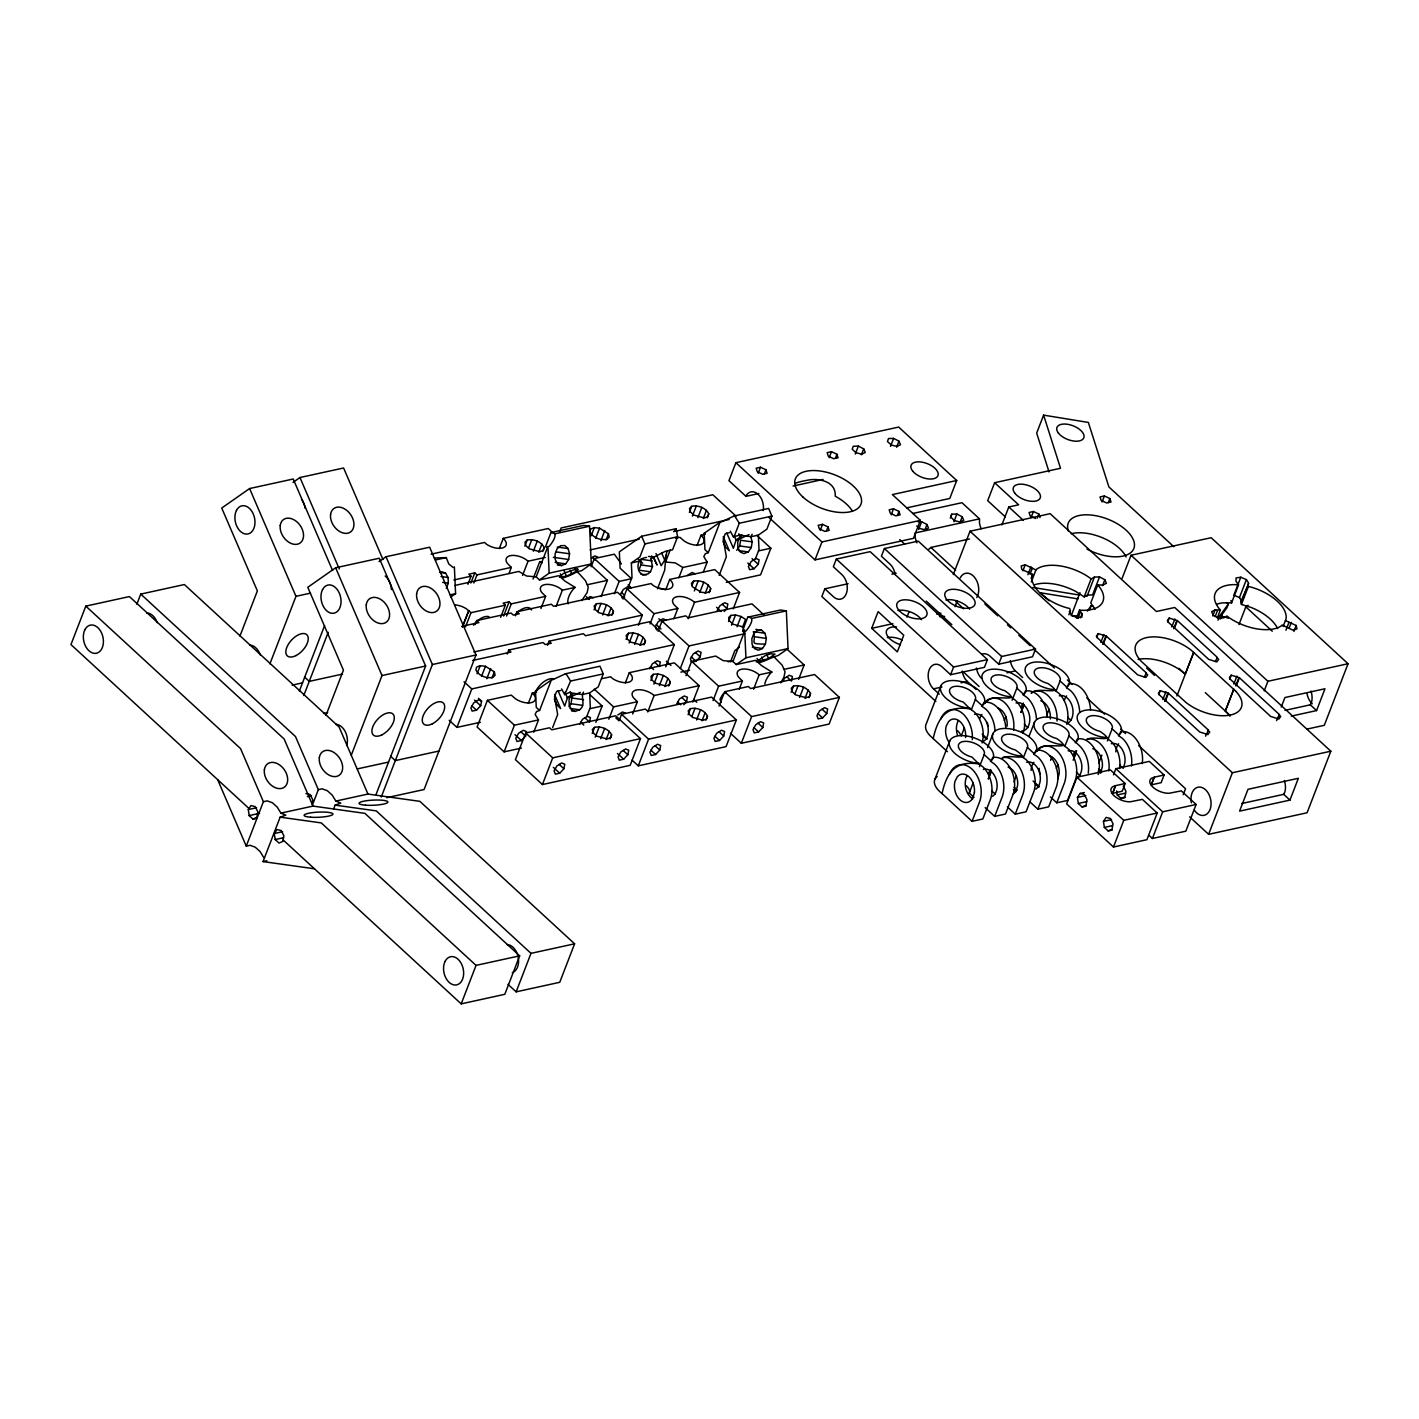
<?xml version="1.0" encoding="UTF-8"?>
<svg xmlns="http://www.w3.org/2000/svg" width="1419" height="1419" viewBox="0 0 1419 1419"><rect width="100%" height="100%" fill="white"/><g stroke="black" fill="none" stroke-linecap="round" stroke-linejoin="round"><path stroke-width="1.5" d="M912.63 513.501L961.958 502.698L979.5 518.857L979.465 522.937A13.747 9.348 77.7 0 0 981.274 528.755M744.035 632.094L742.722 630.213L747.76 617.176L780.415 610.028L786.339 610.862L788.059 648.572L778.41 655.33L770.251 658.345A12.789 2.554 -23.3 0 1 759.325 662.62M1097.685 585.018L1099.104 586.544A37.728 19.263 21.1 0 1 1081.881 610.312L1079.522 610.081L1082.112 613.806L1081.934 617.034L1077.305 617.726L1071.682 615.349L1069.323 611.713L1070.423 610.809L1069.678 608.467L1067.23 607.917A37.728 19.263 21.1 0 1 1032.145 575.617L1032.677 574.411L1021.84 569.462L1021.148 566.021L1025.21 564.797L1035.923 569.941L1036.952 568.966A37.728 19.263 21.1 0 1 1089.278 577.498L1091.087 578.952L1094.404 577.09L1099.512 576.93L1104.851 579.697L1106.394 583.28L1102.989 584.983L1097.685 585.018L1090.75 602.986L1095.113 609.23M558.093 690.805L564.673 706.077L567.458 697.776L573.808 693.323L569.09 692.578L564.691 694.618L561.587 688.907M726.776 533.012L733.357 548.284L736.142 539.983L742.492 535.531L741.569 534.679M591.155 566.766L594.33 558.572L619.145 581.4L631.508 578.704L620.085 568.185L619.34 551.867L641.636 536.258L676.154 528.702L677.59 536.754L672.571 549.792L665.263 551.352L650.949 558.625L652.492 566.553L650.487 571.804L648.146 573.844L642.701 575.067L639.419 572.034C636.173 565.578 638.39 558.075 646.55 557.436M568.629 559.476L569.551 553.782L568.132 548.603L564.851 545.57L560.718 545.659L557.064 548.834L555.06 554.084L555.308 559.76L557.773 564.035L561.622 565.56L565.684 563.875L568.629 559.476L553.286 557.312M569.037 706.644L571.006 703.718L571.91 698.024L570.97 694.583M571.485 710.866L575.245 711.398L579.608 709.748C586.349 704.995 580.282 697.456 583.475 692.1M736.727 550.324L739.689 545.925L740.594 540.249L752.176 541.863L751.272 547.557L748.345 551.902L743.928 553.605L740.399 552.115L737.951 547.84L737.703 542.182L738.749 539.415L749.019 534.537M764.912 633.229L753.329 631.597C757.072 643.055 747.387 643.924 765.409 644.102L766.331 638.408L764.912 633.229L761.631 630.196L755.848 629.38M312.074 803.97L312.801 799.873L310.193 794.587L305.919 793.54M655.986 553.552L661.201 565.702L664.748 560.168L667.054 551.317M481.573 701.163L478.451 699.904L473.698 702.902L470.877 707.886L472.119 711.114L476.5 710.156L480.704 705.74L481.573 701.163L478.469 698.308M525.598 736.106L526.467 731.548L523.345 730.288L518.591 733.268L515.771 738.27L517.013 741.498L521.394 740.541L525.598 736.106L520.826 731.725M563.911 768.779L564.78 764.22L561.658 762.943L556.904 765.941L554.084 770.925L555.326 774.153L559.707 773.195L563.911 768.779L559.139 764.38M627.854 754.766L628.723 750.208L625.619 748.948L620.848 751.928L618.045 756.93L619.287 760.158L623.65 759.2L627.854 754.766L623.207 750.491M659.782 750.066L660.651 745.507L657.529 744.248L652.775 747.228L649.955 752.212L651.197 755.458L655.578 754.5L659.782 750.066L655.01 745.684M683.71 704.746L686.512 701.802L687.381 697.243L684.26 695.966L679.506 698.964L676.686 703.948M693.093 661.91L696.002 661.272L700.206 656.837L701.075 652.279L697.971 651.019L693.199 653.999L690.397 658.984L691.638 662.23M724.151 611.518L726.936 608.574L727.823 604.015L724.701 602.756L719.93 605.736L717.127 610.72M723.725 736.071L724.595 731.512L721.491 730.235L716.719 733.233L713.917 738.217L715.158 741.445L719.522 740.487L723.725 736.071L719.078 731.778M758.225 564.319L759.094 559.76L755.99 558.501L751.219 561.481L748.416 566.465L749.658 569.711L754.021 568.753L758.225 564.319L752.035 558.607M762.801 727.521L763.67 722.945L760.566 721.686L755.795 724.683L752.992 729.668L754.234 732.896L758.597 731.938L762.801 727.521L758.048 723.122M826.763 713.509L827.632 708.95L824.51 707.691L819.756 710.671L816.936 715.673L818.195 718.901L822.559 717.943L826.763 713.509L822.115 709.234M1078.138 597.949L1077.926 598.889L1039.95 592.681M1071.256 615.793L1079.948 592.699M547.255 547.45L545.517 546.687L550.98 532.551C559.973 532.16 551.636 543.566 549.082 546.51M665.954 555.255L664.677 570.225L657.476 588.867M747.76 617.176C756.753 616.786 748.416 628.191 745.88 631.136M544.204 547.486L543.442 550.341L539.859 551.707L529.34 548.851L525.739 545.517L524.941 542.235L527.194 540.036C533.597 538.741 541.153 541.49 544.204 547.486L542.626 551.53M613.434 611.234L612.689 614.09L609.106 615.456L598.587 612.6L594.987 609.265L594.171 605.984L596.423 603.784C602.827 602.49 610.401 605.239 613.434 611.234L611.873 615.278M611.607 734.776L610.844 737.632L607.279 738.997L596.76 736.142L593.142 732.807L592.344 729.526L594.596 727.326C601 726.031 608.556 728.781 611.607 734.776L610.028 738.873M645.45 640.714L644.705 643.57L641.122 644.936L630.604 642.062L627.003 638.745L626.187 635.464L628.457 633.264C634.843 631.969 642.417 634.719 645.45 640.714L643.889 644.758M708.755 513.749L707.992 516.605L704.427 517.97L693.909 515.097L690.29 511.78L689.492 508.499L691.745 506.299C698.148 505.004 705.704 507.736 708.755 513.749L707.176 517.846M670.247 681.794L669.502 684.668L665.919 686.033L655.401 683.16L651.8 679.843L650.984 676.561L653.254 674.362C659.658 673.067 667.214 675.799 670.247 681.794L668.668 685.909M710.688 588.566L709.926 591.439L706.36 592.805L701.11 592.237L692.224 586.615L691.425 583.333L693.678 581.134C700.081 579.839 707.638 582.57 710.688 588.566L709.11 592.681M707.478 716.063L706.715 718.936L703.15 720.302L692.632 717.429L689.013 714.112L688.215 710.83L690.468 708.631C696.871 707.336 704.427 710.068 707.478 716.063L705.899 720.178M810.515 693.519L809.752 696.374L806.169 697.74L795.651 694.884L792.05 691.55L791.252 688.268L793.505 686.069C799.908 684.774 807.464 687.523 810.515 693.519L808.919 697.616M1057.669 779.191L1059.124 774.064A14.385 9.791 77.7 0 0 1049.581 755.83M1100.878 772.007L1102.332 766.881A14.385 9.791 77.7 0 0 1092.807 748.647M951.777 514.175L950.73 517.119L954.561 520.649L960.361 522.086L963.767 520.365L962.224 516.782L956.885 514.033L951.777 514.175L950.287 518.024M1034.522 584.77A37.728 19.263 21.1 0 1 1075.904 591.528L1084.151 596.902L1087.468 595.04L1092.595 594.898L1099.512 576.93M446.329 588.424L448.333 583.174L448.085 577.515L445.619 573.223L441.77 571.697M580.336 692.33L570.066 697.208L569.019 699.957L569.267 705.633L571.715 709.908L575.245 711.398M652.243 560.877L640.643 559.263L640.909 564.922L638.887 570.172L650.487 571.804M283.144 839.959L461.193 1003.872L504.809 994.311L519.656 955.838L364.914 813.371L312.996 806.081L284.155 739.033L129.413 596.565L85.796 606.126L70.95 644.598L248.999 808.511M136.845 604.21L140.747 594.1L184.364 584.539L339.106 727.007L367.947 794.055L419.864 801.345L574.606 943.812L559.76 982.285L516.144 991.846L507.984 984.343M239.953 636.049L257.371 590.907L221.736 508.055L249.602 488.544L293.219 479.001L332.578 570.509M269.929 663.79L295.968 596.335L249.602 488.544M299.391 690.947L324.596 625.619M303.79 695.541L328.197 632.324M263.739 857.555L260.103 851.56L255.225 847.196L250.099 845.298L246.25 846.132L263.384 801.7L240.538 748.576L85.796 606.126M314.486 868.8L263.029 861.581L280.164 817.149L285.84 815.145L280.891 813.122L277.255 807.127L272.377 802.746L267.251 800.866L263.384 801.7M326.015 715.265L343.433 670.14L307.781 587.289L335.647 567.777L379.263 558.235L425.629 666.008L376.053 794.48M312.623 804.484L318.335 789.673L295.489 736.55L140.747 594.1M351.256 755.263L382.013 675.55L335.647 567.777M333.696 808.83L335.115 805.123L340.791 803.119L335.842 801.079L332.206 795.101L327.328 790.72L322.184 788.822L318.335 789.673M381.25 797.052L432.387 664.535L386.021 556.745L429.638 547.202L476.004 654.975L424.086 789.532L386.695 797.709M467.898 584.309L471.037 576.203L468.82 574.181L474.78 572.868L476.979 574.89L511.319 567.387L507.417 563.467A13.214 6.74 21.1 0 1 511.514 555.468A13.214 6.74 21.1 0 1 528.045 561.214L545.198 557.454M470.877 582.996L474.78 572.868M473.857 582.996L476.979 574.89M462.275 626.932L468.784 610.667L462.541 626.879M465.521 626.879L471.002 612.689L505.341 605.186L500.641 617.336M499.328 548.497L503.231 538.369L548.266 528.507L552.913 532.799M475.152 624.626L476.713 620.564L511.053 613.043L513.252 615.083L519.212 613.771L517.013 611.749L515.452 615.793M508.978 573.453L511.319 567.387M524.853 546.12L527.194 540.036M477.068 673.812L480.19 665.724L485.44 666.274L494.326 671.896L495.125 675.196L492.872 677.395C486.469 678.672 478.912 675.941 475.862 669.945L476.607 667.09L480.19 665.724M449.184 720.267L456.936 727.397L471.782 688.924L674.344 644.581L665.742 666.859M528.666 547.716L531.788 539.61M503.621 616.023L509.084 601.851L511.283 603.873L545.641 596.352L540.941 608.503M481.538 676.402L485.44 666.274M506.601 616.023L511.283 603.873M522.582 575.387L528.045 561.214M533.367 551.228L537.269 541.1M486.806 678.708L490.708 668.58M538.777 552.151L541.898 544.045M491.967 677.98L494.326 671.896M533.03 579.058L539.752 561.64L541.721 561.782M536.577 692.064L532.338 693.004A13.214 6.74 21.1 0 1 532.214 702.37A13.214 6.74 21.1 0 1 515.665 698.911L511.212 695.115L487.391 700.33L477.103 727.007L504.117 751.875L521.429 748.079M536.169 576.859L547.929 546.386L549.153 573.17L539.504 579.928L536.169 576.859L526.484 576.008L518.893 571.431L454.719 585.479M507.168 654.088L508.729 650.044L543.069 642.523L545.268 644.563L551.228 643.25L549.029 641.228L547.468 645.273M559.512 532.09L561.108 527.974L712.817 494.77L736.089 516.179M556.106 606.392L562.367 590.18L575.103 587.395L564.815 581.01L558.997 575.653L539.504 579.928M504.117 751.875L514.405 725.198L538.493 719.93L533.739 732.239M591.155 535.832L594.313 527.62L599.563 528.187L608.449 533.81L609.248 537.091L606.995 539.291C600.592 540.586 593.036 537.854 589.985 531.859L590.747 528.985L594.313 527.62M528.365 703.256L532.338 693.004M595.608 538.44L599.563 528.187M525.704 732.984L515.416 759.662L542.43 784.547L630.196 765.32L640.483 738.643L615.669 715.797L551.725 729.809L549.508 727.77L525.704 732.984L552.718 757.852L640.483 738.643M600.876 540.745L604.831 530.493M539.592 710.458L551.352 679.985L535.513 691.071L536.258 707.407L539.592 710.458L536.595 711.522L535.123 714.413L538.493 719.93M606.073 539.965L608.449 533.81M594.082 609.868L596.423 603.784M601.142 596.53L607.385 580.336L590.322 564.62M552.63 727.557L557.667 714.52L554.527 696.818L556.585 691.479L560.736 690.485M552.275 679.896L565.418 673.794L566.749 674.894L570.58 681.049L564.691 694.618M597.913 611.465L601.035 603.359M602.614 614.977L606.516 604.849M614.392 593.727L619.145 581.4M542.43 784.547L552.718 757.852M608.006 615.881L611.146 607.793M461.193 1003.872L476.039 965.381L519.656 955.838M623.03 599.066L626.985 588.814L651.073 583.546L653.059 585.355A13.214 6.74 21.1 0 0 669.608 588.832A13.214 6.74 21.1 0 0 669.733 579.449L714.75 569.604L739.565 592.45L733.233 608.857M628.44 586.65L632.005 577.373L631.349 562.917L639.898 556.94L644.936 543.903L641.636 536.258M586.739 716.63L590.322 707.371L589.665 692.915L598.215 686.938L603.235 673.901L599.953 666.238L565.418 673.794M626.098 639.33L628.457 633.264M595.838 722.395L602.17 705.988L589.772 694.565M592.22 733.481L594.596 727.326M629.149 642.967L633.051 632.839M595.235 737.171L599.19 726.9M638.408 625.229L642.328 615.101L617.513 592.255L553.552 606.25L551.352 604.228L517.013 611.749M670.247 549.845L665.546 562.03L675.231 562.882L682.823 567.476L707.176 562.137L703.221 572.389M634.63 644.457L638.532 634.328M600.716 738.66L604.671 728.408M608.822 719.22L613.576 706.91L637.379 701.696L632.626 714.005M689.368 512.454L691.745 506.299M625.336 682.947L629.291 672.677L674.327 662.833L699.141 685.679L692.809 702.086M640.04 645.361L643.162 637.273M650.044 623.952L653.999 613.682L677.821 608.467L673.919 604.565A13.214 6.74 21.1 0 1 678.016 596.565A13.214 6.74 21.1 0 1 694.547 602.295L739.565 592.45M606.144 739.547L609.301 731.335M692.383 516.144L696.357 505.873M665.777 589.719L669.733 579.449M619.198 720.444L621.575 714.289L645.397 709.074L647.596 711.096L711.54 697.101L736.355 719.947L726.067 746.625L638.302 765.834L632.094 760.123M697.864 517.633L701.837 507.363M516.144 991.846L530.99 953.355L574.606 943.812M658.044 631.313L662.017 621.061L685.82 615.846L688.02 617.868L751.981 603.873L764.38 615.296M678.85 577.728L682.823 567.476M703.292 518.503L706.449 510.308M697.048 545.464L701.021 535.211L705.261 534.271M673.865 618.737L677.821 608.467M650.878 680.517L653.254 674.362M906.883 507.842L949.772 498.459L956.708 480.509L898.67 427.066L735.893 462.7L728.958 480.669L745.986 496.348L758.828 493.528M653.893 684.189L657.848 673.936M692.1 585.231L693.678 581.134M708.276 552.683L720.036 522.192L704.196 533.278L704.941 549.614L708.276 552.683L705.278 553.747L703.806 556.62L707.176 562.137M647.774 711.948L654.106 695.523L699.141 685.679M694.317 590.96L698.29 580.708M659.374 685.696L663.329 675.426M688.215 618.719L694.547 602.295M699.798 592.468L703.771 582.198M664.784 686.565L667.959 678.353M638.302 765.834L648.589 739.157L736.355 719.947M705.225 593.337L708.383 585.125M745.986 496.348L746.429 495.178A13.747 9.348 77.7 0 1 758.136 494.309A13.747 9.348 77.7 0 1 763.209 510.609M680.322 668.509L689.031 645.929L744.815 633.708M758.207 473.236L760.513 467.241L765.976 469.795L767.094 473.307L762.748 474.265L757.285 471.711L756.167 468.199L760.513 467.241M719.149 575.369L726.351 556.727L723.211 539.025L725.269 533.686L729.419 532.693M720.958 522.103L734.102 516.002L735.432 517.101L739.264 523.256L734.226 536.293L733.375 536.843L730.271 531.114M686.051 675.692L691.585 661.325L715.673 656.057L723.264 660.651L732.949 661.485L736.284 664.553L755.777 660.296L761.595 665.635L771.883 672.038L770.978 672.766A16.478 8.656 -47.4 0 0 764.823 683.905M764.433 473.786L765.976 469.795M688.091 714.786L690.468 708.631M691.904 716.418L695.062 708.205M728.532 621.557L730.909 615.403L735.503 614.977L740.984 616.467L745.614 619.393L742.439 627.606M755.422 558.838L759.005 549.579L758.349 535.123L766.899 529.145L771.918 516.108L768.637 508.445L734.102 516.002M731.548 625.229L735.503 614.977M696.587 719.965L700.56 709.695M737.029 626.737L740.984 616.467M702.015 720.834L705.172 712.622M756.895 535.353L770.854 548.195L760.566 574.872L726.262 582.393M713.065 700.56L718.599 686.193L742.421 680.996L739.246 689.191M730.519 661.822L734.847 650.647L739.37 647.082M732.949 661.485L744.709 631.012L745.933 657.795L736.284 664.553M719.061 706.094L724.612 691.727L748.416 686.512L750.616 688.534L814.577 674.539L839.392 697.385L829.104 724.062L741.321 743.272L730.466 733.286M829.175 457.698L831.481 451.703L836.962 454.275L838.079 457.769L833.716 458.727L828.253 456.173L827.135 452.661L831.481 451.703M835.419 458.266L836.962 454.275M753.595 689.191L759.147 674.823L771.883 672.038M820.235 530.351L822.541 524.356L828.022 526.91L829.139 530.422L824.776 531.38L819.313 528.826L818.195 525.314L822.541 524.356M741.321 743.272L751.627 716.595L839.392 697.385M855.267 454.098L858.353 446.116L863.692 448.865L865.235 452.448L861.812 454.169L856.029 452.732L852.198 449.202L853.245 446.275L858.353 446.116M815.003 559.884L821.938 541.934L920.381 520.383L913.464 538.333L815.003 559.884L769.098 517.616M826.479 530.901L828.022 526.91M861.368 454.86L863.692 448.865M848.101 583.723L824.829 588.814L821.867 596.512L935.884 701.483M939.236 694.139L933.507 688.854A13.747 9.348 77.7 0 1 929.143 669.91A13.747 9.348 77.7 0 1 942.021 666.788L950.624 674.717L984.467 667.32L987.429 659.622L870.166 551.654L836.323 559.051L833.343 566.749L841.946 574.677A13.747 9.348 77.7 0 1 846.309 593.639A13.747 9.348 77.7 0 1 833.432 596.743L824.829 588.814M791.128 692.224L793.505 686.069M798.631 679.329L804.165 664.961L787.102 649.263M794.942 693.856L798.099 685.643M890.529 446.382L893.615 438.4L898.954 441.149L900.497 444.732L897.074 446.453L891.274 445.016L887.46 441.486L888.489 438.542L893.615 438.4M799.624 697.403L803.58 687.133M896.631 447.145L898.954 441.149M805.034 698.29L808.209 690.077M891.221 514.813L893.527 508.818L898.99 511.39L900.107 514.884L895.761 515.842L890.298 513.288L889.181 509.776L893.527 508.818M981.771 654.23A13.747 9.348 77.7 0 1 990.09 656.27L998.692 664.198L1032.535 656.784L1035.515 649.086L918.235 541.118L884.392 548.532L881.43 556.23L890.032 564.159A13.747 9.348 77.7 0 1 895.158 574.5M897.447 515.363L898.99 511.39M871.709 628.315L878.13 611.642L903.743 635.215L897.322 651.889L871.709 628.315L892.853 623.686M918.661 529.447L921.623 521.749L926.962 524.498L928.505 528.081L925.099 529.801L919.299 528.365L916.745 526.006M924.727 530.28L926.962 524.498M906.972 617.194L909.118 611.642M953.905 521.731L956.885 514.033M959.989 522.564L962.224 516.782M953.302 574.553L970.011 531.22L1050.149 513.678L1156.414 611.5L1174.737 607.492L1330.827 751.201L1307.076 812.768L1208.616 834.319L1189.654 816.865M1173.815 546.705L1108.895 486.948L1088.355 422.436L1043.604 415.128L1060.525 468.27L994.63 482.708L987.695 500.659L1005.308 516.871M955.058 606.676L957.204 601.124M1043.604 415.128L1036.668 433.097L1049.049 471.924M1001.867 524.924L1008.803 506.973L1018.647 504.809L994.63 482.708M941.01 685.59L926.164 724.062A23.343 11.92 21.1 0 0 933.17 738.394L933.223 738.625C938.048 715.921 947.715 705.314 970.064 708.897L973.877 711.593A23.981 16.318 77.7 0 1 982.054 742.935M950.624 674.717L953.586 667.019L987.429 659.622M1031.116 517.492L1033.422 511.514L1038.885 514.068L1040.003 517.563M934.979 779.137L949.825 740.665M1037.342 518.059L1038.885 514.068M1022.904 570.793L1025.21 564.797M970.064 708.897L963.164 701.997A13.747 7.024 21.1 0 1 949.506 690.645A13.747 7.024 21.1 0 1 963.944 687.488A13.747 7.024 21.1 0 1 975.438 699.301L971.412 709.571M961.248 735.911L964.37 727.805M942.039 793.7C946.863 770.996 956.53 760.389 978.879 763.99L982.693 766.686A23.981 16.318 77.7 0 1 990.285 799.731L982.853 818.976L972.05 821.335L941.985 793.469A23.343 11.92 21.1 0 1 937.179 776.565M1027.906 574.713L1030.992 566.731M1029.981 574.216L1032.287 568.239M994.985 730.59A23.981 16.318 77.7 0 0 985.691 709.003L981.771 706.236L983.243 704.711A23.343 11.92 21.1 0 0 967.315 683.515A23.343 11.92 21.1 0 0 940.407 687.683A23.343 11.92 21.1 0 0 964.867 707.549L970.294 708.294M1031.152 578.402L1032.677 574.411M998.692 664.198L1001.672 656.5L1035.515 649.086M1031.311 581.914L1035.923 569.941M978.879 763.99L971.98 757.072A13.747 7.024 21.1 0 1 958.322 745.738A13.747 7.024 21.1 0 1 972.76 742.58A13.747 7.024 21.1 0 1 984.272 754.394L979.447 766.686M974.037 797.389L969.283 793.008L973.186 782.88M987.571 747.653L993.034 733.481M984.963 703.434C988.263 690.822 1025.955 705.669 1004.67 690.627A13.747 7.024 21.1 0 1 991.012 679.293A13.747 7.024 21.1 0 1 1005.45 676.118A13.747 7.024 21.1 0 1 1016.944 687.949L1012.119 700.241M1004.315 720.497L1005.876 716.435M985.158 807.624L994.684 816.386L1002.098 797.141A23.981 16.318 77.7 0 0 994.524 764.096L990.586 761.311L992.058 759.804A23.343 11.92 21.1 0 0 976.13 738.589A23.343 11.92 21.1 0 0 949.24 742.758A23.343 11.92 21.1 0 0 973.7 762.642L979.11 763.369M988.227 778.836L991.189 771.138M972.05 821.335L979.482 802.107A23.981 16.318 77.7 0 0 971.891 769.045A23.981 16.318 77.7 0 0 949.453 774.472M988.44 778.783L991.42 771.085M1036.491 719.238A23.981 16.318 77.7 0 0 1027.196 697.651L1023.276 694.867L1024.731 693.359A23.343 11.92 21.1 0 0 1008.82 672.145A23.343 11.92 21.1 0 0 981.913 676.313A23.343 11.92 21.1 0 0 1006.373 696.197L1011.8 696.924M1020.9 712.391L1023.879 704.693M1102.084 501.954L1104.39 495.976L1109.871 498.53L1110.988 502.042L1106.625 502.982L1101.162 500.428L1100.044 496.916L1104.39 495.976M1021.13 712.338L1024.092 704.64M1108.328 502.521L1109.871 498.53M1068.879 614.799L1070.423 610.809M1029.059 736.301L1034.54 722.111M1002.417 758.012C1008.412 753.383 1034.309 762.908 1015.206 749.906A13.747 7.024 21.1 0 1 1001.548 738.554A13.747 7.024 21.1 0 1 1015.969 735.397A13.747 7.024 21.1 0 1 1027.48 747.21L1023.436 757.48M1084.151 596.902L1091.087 578.952M1076.453 618.063L1079.522 610.081M1014.053 781.78L1016.394 775.696M1077.961 618.4L1080.267 612.405M1087.043 596.264L1094.404 577.09M1080.569 617.797L1082.112 613.806M1031.95 692.88C1037.537 685.874 1067.886 697.243 1047.878 683.461A13.747 7.024 21.1 0 1 1034.22 672.109A13.747 7.024 21.1 0 1 1048.659 668.952A13.747 7.024 21.1 0 1 1060.153 680.765L1056.126 691.035M1046.743 715.336L1049.084 709.252M1029.946 801.912L1037.892 809.202L1045.306 789.975A23.981 16.318 77.7 0 0 1037.732 756.912L1033.795 754.145L1035.267 752.62A23.343 11.92 21.1 0 0 1019.356 731.424A23.343 11.92 21.1 0 0 992.449 735.574A23.343 11.92 21.1 0 0 1016.909 755.458L1022.319 756.203M1089.632 609.656L1091.105 605.824L1093.393 606.463M1102.545 585.675L1104.851 579.697M1007.366 806.897L1015.259 814.169L1022.691 794.924A23.981 16.318 77.7 0 0 1020.279 768.619A23.981 16.318 77.7 0 0 1002.311 757.728M1079.699 712.054A23.981 16.318 77.7 0 0 1070.405 690.468L1066.485 687.701L1067.957 686.175A23.343 11.92 21.1 0 0 1052.029 664.979A23.343 11.92 21.1 0 0 1025.121 669.129A23.343 11.92 21.1 0 0 1049.581 689.013L1055.009 689.758M1096.692 637.557L1098.217 633.601L1106.377 636.138L1146.392 672.996L1144.282 677.076M1122.127 578.349L1131.032 555.255L1211.17 537.712L1348.05 663.737L1324.299 725.304L1306.97 729.1M1100.825 642.452L1103.893 634.524M1036.987 751.325C1040.287 738.714 1077.979 753.56 1056.694 738.536A13.747 7.024 21.1 0 1 1043.036 727.184A13.747 7.024 21.1 0 1 1057.474 724.027A13.747 7.024 21.1 0 1 1068.968 735.84L1079.238 745.543A23.981 16.318 77.7 0 1 1088.231 773.16M1102.74 644.191L1105.791 636.262M1103.326 644.066L1106.377 636.138M1056.339 768.388L1057.9 764.344M1064.942 746.11L1068.968 735.84M1073.669 758.367L1076.649 750.669M1050.45 796.981L1056.765 802.799L1064.197 783.554A23.981 16.318 77.7 0 0 1058.503 752.46A23.981 16.318 77.7 0 0 1036.615 751.414M1073.154 760.247L1076.134 752.549M1125.178 783.536L1110.368 769.896L1076.95 777.222L1066.645 803.899L1113.472 847.019L1146.907 839.693L1157.194 813.016L1142.384 799.376L1130.145 801.824A13.747 7.024 21.1 0 1 1114.092 795.775A13.747 7.024 21.1 0 1 1113.365 786.374L1115.547 785.895L1112.585 793.593L1115.334 785.683L1125.178 783.536L1122.216 791.234L1112.372 793.381M1087.131 739.459C1093.127 734.829 1119.023 744.372 1099.92 731.353A13.747 7.024 21.1 0 1 1086.262 720.001A13.747 7.024 21.1 0 1 1100.683 716.843A13.747 7.024 21.1 0 1 1112.194 728.674L1107.37 740.966M1098.767 763.245L1101.889 755.139M1131.44 765.976A23.981 16.318 77.7 0 0 1122.447 738.377L1118.509 735.592L1119.981 734.084A23.343 11.92 21.1 0 0 1104.053 712.87A23.343 11.92 21.1 0 0 1077.163 717.038A23.343 11.92 21.1 0 0 1101.623 736.922L1107.033 737.649M1167.677 622.019L1169.203 618.063L1177.362 620.6L1217.378 657.458L1215.267 661.538M1113.489 774.863L1115.866 768.69L1149.301 761.382L1164.094 775.022L1161.132 782.703L1151.288 784.867L1154.25 777.169L1164.094 775.022M1171.81 626.914L1174.861 618.986M1173.708 628.67L1176.777 620.742M1174.293 628.528L1177.362 620.6M1158.738 694.671L1160.263 690.716L1168.422 693.252L1208.438 730.111L1205.565 736.177M1162.87 699.567L1165.939 691.638M1164.768 701.305L1167.837 693.377M1165.354 701.181L1168.422 693.252M1113.472 847.019L1123.777 820.324L1157.194 813.016M1138.091 659.445A35.173 17.968 21.1 0 1 1182.861 672.109L1185.149 674.238L1193.716 652.368L1176.883 695.984M1212.766 615.952L1215.072 609.957L1220.375 609.939L1218.974 608.414A37.728 19.263 21.1 0 1 1236.197 584.646L1238.539 584.876L1231.603 602.827L1222.699 602.88A37.728 19.263 21.1 0 0 1217.059 604.122M1215.178 616.556L1217.484 610.56M1154.25 777.169L1151.288 784.867M1217.307 617.921L1220.375 609.939M1220.5 618.95L1222.043 614.959M1226.548 602.72L1228.375 603.997L1226.885 607.829L1217.981 620.121M1240.72 602.117L1248.755 583.244L1246.396 579.608L1240.774 577.231L1233.838 595.2L1239.461 597.559L1241.82 601.213L1240.72 602.117L1241.448 604.441L1251.345 607.545A37.728 19.263 21.1 0 1 1277.65 628.564M1239.461 597.559L1246.396 579.608M1241.82 601.213L1247.975 585.249M1241.448 604.441L1248.383 586.49L1247.638 584.149M1152.405 838.487L1162.693 811.81L1196.128 804.484L1185.823 831.179L1152.405 838.487L1149.177 835.525M1238.964 624.591L1245.811 606.835L1248.081 605.31M1183.215 794.711L1185.521 788.733L1138.588 745.507M1229.705 679.133L1231.231 675.178L1239.39 677.714L1279.424 714.573L1277.88 718.528M1233.856 684.029L1236.907 676.1M1225.324 711.043L1233.75 689.226L1225.324 711.043L1227.488 713.189A35.173 17.968 21.1 0 1 1229.901 716.116M1235.754 685.785L1238.805 677.839M1236.339 685.643L1239.39 677.714M1283.078 626.524L1285.933 619.34A37.728 19.263 21.1 0 0 1250.831 587.04L1248.383 586.49M1285.933 630.231L1289.02 622.249L1296.221 625.495L1296.931 628.936L1292.851 630.142L1282.137 625.016L1281.109 625.992A37.728 19.263 21.1 0 1 1228.783 617.442L1226.992 616.006L1223.657 617.868L1218.549 618.01L1213.21 615.261L1211.666 611.678L1215.072 609.957M1208.616 834.319L1232.384 772.752L1330.827 751.201M1264.205 690.893L1267.912 681.28L1348.05 663.737M1288.984 628.404L1291.29 622.409M1293.915 631.473L1296.221 625.495M1281.251 707.034L1284.922 697.527L1324.991 688.747L1316.566 710.582L1291.255 716.116M1276.532 720.639L1279.424 714.573M1289.942 800.103L1298.367 778.304L1247.993 789.319L1239.585 811.136L1289.942 800.103L1283.698 794.338L1241.714 803.526M1284.993 710.369L1310.305 704.817L1311.475 702.494A14.385 9.791 77.7 0 0 1310.943 691M1283.698 794.338L1284.869 792.015A14.385 9.791 77.7 0 0 1284.337 780.503M752.176 541.863L750.793 536.772L752.159 534.307M780.787 682.858L783.962 677.129L785.044 671.843L782.206 665.245L773.55 656.394M620.493 594.472L623.313 589.488L628.067 586.49L631.189 587.768L628.085 584.912M579.732 724.258L582.535 719.273L587.306 716.293L590.41 717.553L589.541 722.111L584.894 717.837M649.618 668.757L652.438 663.773L657.192 660.775L660.314 662.052L659.445 666.611L654.78 662.318M782.667 681.581L784.53 678.247L789.301 675.267L792.405 676.526L791.536 681.085L786.889 676.81M761.631 630.196L757.498 630.284L753.861 633.459L751.839 638.727L752.105 644.386L754.553 648.66L758.402 650.204L762.464 648.501L765.409 644.102M248.29 809.557L250.968 805.566L255.243 806.613L257.868 811.916L256.874 817.468L253.008 819.1L249.194 815.588L248.29 809.557L256.591 807.748M274.293 833.521L276.989 829.53L281.246 830.558L283.871 835.862L282.878 841.414L279.029 843.046L275.197 839.534L274.293 833.521L282.612 831.694M1086.209 806.098L1082.147 806.985L1078.334 803.473L1077.429 797.443L1080.125 793.452L1084.293 792.529M1103.45 821.388L1106.128 817.397L1110.403 818.444L1113.01 823.747L1112.035 829.299L1108.168 830.931L1104.354 827.419L1103.45 821.388L1111.556 819.614M1087.291 611.092L1091.105 605.824M1098.217 633.601L1096.355 636.173L1097.685 638.053L1137.701 674.894L1145.86 677.448L1147.723 674.876L1145.825 673.12M1169.203 618.063L1167.34 620.635L1168.653 622.515L1208.669 659.356L1216.828 661.91L1218.69 659.338L1216.793 657.582M1160.263 690.716L1158.401 693.288L1159.713 695.168L1199.747 732.009L1207.888 734.563L1209.751 731.973L1207.853 730.235M1218.176 618.045L1228.375 603.997M1231.231 675.178L1229.368 677.75L1230.699 679.63L1270.714 716.471L1278.874 719.025L1280.736 716.453L1278.838 714.697M536.701 690.805L535.513 691.071M705.349 533.083L704.196 533.278M674.309 531.061L676.154 528.702M581.737 600.663L587.182 592.486L588.264 587.218L585.426 580.602L579.023 573.524L576.77 571.768L573.471 573.719A12.789 2.554 -23.3 0 1 562.527 577.994M969.283 793.008L969.408 792.866A13.747 7.024 21.1 0 0 966.392 785.86M650.949 558.625L652.563 556.993L651.587 555.876M730.909 615.403L728.657 617.602L729.455 620.883L733.055 624.2L743.574 627.074M576.132 571.467L578.189 569.462L577.267 568.611L563.449 573.436L559.512 577.267L566.447 576.185L576.132 571.467L574.429 567.511M579.608 709.748L569.977 708.383M748.292 551.956L738.66 550.59M742.669 631.49L744.603 629.805M928.594 549.419L930.899 547.432L969.496 538.972M575.103 587.395L574.198 588.14A16.478 8.656 -47.4 0 0 568.132 603.855M1075.549 742.155L1076.773 741.25A23.343 11.92 21.1 0 0 1060.844 720.054A23.343 11.92 21.1 0 0 1033.954 724.204A23.343 11.92 21.1 0 0 1058.414 744.088L1063.824 744.833M293.006 482.407L299.977 477.529L343.593 467.986L382.953 559.494M379.05 561.622L386.021 556.745M450.763 597.027L455.588 593.656L454.364 566.873M550.98 532.551L583.635 525.402L589.559 526.218L591.28 563.946L581.63 570.704L576.77 571.768M981.771 706.236L983.598 703.274M1023.276 694.867L1025.103 691.904M1066.485 687.701L1068.312 684.738M990.586 761.311L992.413 758.367M1033.795 754.145L1035.639 751.183M1075.3 742.776L1077.127 739.813M1118.509 735.592L1120.354 732.63M591.688 557.898L594.845 555.911L597.967 557.17M585.479 599.528L590.233 596.53L593.355 597.789M687.275 575.493L692.029 572.496L695.15 573.755M617.744 714.981L622.515 712.001L625.619 713.26M725.96 692.295L722.785 694.281L719.965 699.265L721.207 702.494M768.548 658.593L774.969 654.106L770.428 653.804L765.284 655.596L756.292 661.893L768.548 658.593L766.934 654.851M795.882 483.152L797.62 482.425A21.977 1.561 -8.5 0 1 808.795 479.977C819.366 478.15 835.188 481.467 835.277 494.841L835.259 496.224A35.173 17.968 21.1 0 1 852.411 511.248M1082.147 806.985L1086.014 805.353L1087.007 799.784L1084.382 794.498L1080.125 793.452M1116.647 790.933L1117.25 794.942L1121.081 798.471L1124.93 796.822L1125.923 791.27L1123.298 785.984M733.375 536.843L741.552 534.661M431.128 554.155L484.588 542.448L486.557 544.275A13.214 6.74 21.1 0 0 503.124 547.752A13.214 6.74 21.1 0 0 503.231 538.369M434.391 558.057L446.258 557.596L448.812 564.017L453.246 567.494M435.473 559.955L446.258 557.596M555.042 533.792L589.559 526.218M793.097 486.025L823.091 479.462M295.968 596.335L310.495 593.142M590.18 549.898L639.206 539.167M673.688 531.611L729.118 519.478M453.849 579.963L471.037 576.203M644.936 543.903L677.59 536.754M739.264 523.256L771.918 516.108M675.55 538.28L679.896 537.322L684.348 541.118A13.214 6.74 21.1 0 0 700.897 544.594A13.214 6.74 21.1 0 0 701.021 535.211M594.33 558.572L614.338 554.19L621.398 563.946M956.708 480.509L892.374 494.592L920.381 520.383M450.089 594.845L455.588 593.656M549.153 573.17L591.28 563.946M631.349 562.917L638.905 561.268M723.832 542.679L725.357 546.9L729.331 550.785L723.229 536.613M736.142 539.983L738.749 539.415M750.793 536.772L758.349 535.123M509.084 601.851L503.142 603.146L505.341 605.186M587.377 584.717L607.385 580.336M758.491 550.909L770.854 548.195M461.849 626.329L478.912 622.586L476.713 620.564M979.5 518.857L915.166 532.941L915.131 537.021A13.747 9.348 77.7 0 0 916.94 542.838M621.753 597.701L624.662 597.062M1033.422 511.514L1029.077 512.454L1030.194 515.966L1035.657 518.52M292.119 685.129L302.513 682.841M342.493 674.096L309.271 681.368L304.535 677.005M473.875 651.977L642.328 615.101M382.013 675.55L425.629 666.008M432.387 664.535L476.004 654.975M549.029 641.228L583.369 633.708L585.568 635.73L649.53 621.735L674.344 644.581M472.562 660.474L510.929 652.066L508.729 650.044M891.948 574.127L896.187 573.205M751.822 618.418L786.339 610.862M323.497 713.491L327.647 712.569M570.58 681.049L603.235 673.901M601.709 678.725L610.649 676.774L612.618 678.584A13.214 6.74 21.1 0 0 629.185 682.06A13.214 6.74 21.1 0 0 629.291 672.677M936.7 614.09L940.939 613.168M680.889 672.127L689.563 670.229M728.124 661.786L732.381 660.864M745.933 657.795L788.059 648.572M555.148 700.472L556.691 704.693L560.647 708.578L554.545 694.405M567.458 697.776L570.066 697.208M582.109 694.565L589.665 692.915M456.936 727.397L480.385 722.271M589.807 708.684L602.17 705.988M784.157 669.342L804.165 664.961M357.411 768.885L388.558 762.074M438.932 751.041L395.316 760.602L390.58 756.238M307.391 796.627L311.541 795.722M249.194 815.588L259.571 813.318M253.008 819.1L257.158 818.195M280.891 813.122L312.996 806.081M335.842 801.079L367.947 794.055M933.507 688.854L941.968 687.009M961 682.841L967.332 681.457L975.953 689.368M1006.958 672.783L1015.419 670.921L1022.585 677.537M275.197 839.534L283.516 837.724M263.029 861.581L266.878 860.748M1185.149 674.238L1178.923 668.331M1154.481 777.364L1152.281 777.843A13.747 7.024 21.1 0 0 1153.026 787.243A13.747 7.024 21.1 0 0 1169.061 793.292L1181.317 790.862L1196.128 804.484M1077.429 797.443L1085.783 795.616M994.684 816.386L1005.486 814.027L1012.9 794.782A23.981 16.318 77.7 0 0 1010.505 768.477A23.981 16.318 77.7 0 0 992.537 757.586M1056.765 802.799L1067.567 800.44L1074.999 781.195A23.981 16.318 77.7 0 0 1067.407 748.132L1063.594 745.436M1015.259 814.169L1026.079 811.792L1033.493 792.565A23.981 16.318 77.7 0 0 1025.919 759.502L1022.088 756.806M1037.892 809.202L1048.694 806.843L1056.126 787.598A23.981 16.318 77.7 0 0 1053.714 761.293A23.981 16.318 77.7 0 0 1035.746 750.42M1078.334 803.473L1086.688 801.629M1117.25 794.942L1125.604 793.115M1121.081 798.471L1125.125 797.567M1104.354 827.419L1112.461 825.645M1108.168 830.931L1112.336 830.026M1240.774 577.231L1236.126 577.923L1235.949 581.151L1238.539 584.876M918.217 521.855L921.623 521.749M743.077 535.602L750.882 536.701M739.689 545.925L751.272 547.557M648.465 556.425L652.563 556.993M557.224 547.06L568.132 548.603M556.408 551.938L569.551 553.782M640.909 564.922L652.492 566.553M640.874 574.145L646.479 574.926M555.095 562.385L565.684 563.875M557.312 564.957L561.622 565.56M439.73 572.407L445.619 573.223M440.99 576.504L448.085 577.515M442.693 582.375L448.333 583.174M754.731 636.776L766.331 638.408M752.301 647.064L762.464 648.501M574.393 693.394L582.198 694.494M571.91 698.024L583.493 699.656M571.006 703.718L582.588 705.349M335.115 805.123L376.248 810.888L530.99 953.355M280.164 817.149L321.297 822.914L476.039 965.381M1032.997 587.466L1079.416 595.04M666.061 620.032L662.939 618.773L658.185 621.753L655.365 626.755L656.625 629.983M1285.383 620.546L1289.02 622.249M539.752 561.64L542.235 562.846M1054.778 690.361L1058.592 693.057A23.981 16.318 77.7 0 1 1066.769 724.382M1106.802 738.252L1110.634 740.949A23.981 16.318 77.7 0 1 1119.626 768.566M1011.552 697.527L1015.383 700.241A23.981 16.318 77.7 0 1 1022.957 733.286M1245.811 606.835L1272.275 631.207M1310.305 704.817L1316.566 710.582M1131.032 555.255L1267.912 681.28M1008.803 506.973L1023.401 520.418M1205.299 692.632L1230.184 715.531M1146.605 668.101L1154.569 675.426M1041.103 593.408L1049.049 600.734M970.011 531.22L1232.384 772.752M930.899 547.432L955.643 570.225M984.821 603.962L997.77 615.881M1007.49 624.821L1010.718 627.801M1018.824 635.251L1030.141 645.68M1033.387 648.66L1054.423 668.03M1067.372 679.949L1072.232 684.419M1086.794 697.829L1104.603 714.218M1120.779 729.118L1125.639 733.588M1060.028 680.907L1066.733 687.08M1112.053 728.798L1118.757 734.971M899.735 539.61L904.577 544.062M955.732 601.514L963.643 608.786M884.392 548.532L1001.672 656.5M1115.866 768.69L1162.693 811.81M926.217 601.106L951.83 624.697M1016.82 688.091L1023.507 694.246M1098.803 768.743L1101.978 771.67M962.791 671.453L979.075 686.459M735.893 462.7L821.938 541.934M1076.95 777.222L1123.777 820.324M836.323 559.051L953.586 667.019M975.314 699.443L982.019 705.615M1027.338 747.352L1034.043 753.524M982.214 734.173L987.358 738.891M1033.067 780.982L1039.382 786.8M984.13 754.536L990.834 760.69M1014.088 787.297L1017.263 790.223M747.831 563.041L754.021 568.753M933.223 738.625L947.431 751.715M722.289 604.281L726.936 608.574M716.542 607.279L721.189 611.571M817.912 713.651L822.559 717.943M638.355 559.228L642.718 563.237M742.421 680.996L738.519 677.076A13.214 6.74 21.1 0 1 742.616 669.076A13.214 6.74 21.1 0 1 759.147 674.823M626.985 588.814L653.999 613.682M662.017 621.061L689.031 645.929M592.45 557.454L595.554 560.31M658.842 618.737L662.017 621.664M695.452 652.456L700.206 656.837M621.469 592.468L624.573 595.324M656.217 624.626L660.988 629.025M691.248 656.873L696.002 661.272M691.585 661.325L718.599 686.193M724.612 691.727L751.627 716.595M753.844 727.557L758.597 731.938M666.327 661.183L670.974 665.458M586.278 596.654L589.382 599.51M693.696 699.425L696.8 702.281M650.576 666.753L653.68 669.608M681.865 697.509L686.512 701.802M677.661 701.944L680.765 704.8M714.874 736.213L719.522 740.487M545.641 596.352L541.721 592.45A13.214 6.74 21.1 0 1 545.818 584.451A13.214 6.74 21.1 0 1 562.367 590.18M637.379 701.696L633.477 697.793A13.214 6.74 21.1 0 1 637.574 689.794A13.214 6.74 21.1 0 1 654.106 695.523M594.313 689.173L613.576 706.91M621.575 714.289L648.589 739.157M615.793 717.854L618.968 720.781M650.807 750.101L655.578 754.5M471.002 612.689L466.532 608.911A13.214 6.74 21.1 0 0 454.949 604.884M617.46 753.489L623.65 759.2M580.69 722.253L583.794 725.109M487.391 700.33L514.405 725.198M464.031 681.776L471.782 688.924M553.339 767.342L559.707 773.195M515.026 734.687L521.394 740.541M474.496 700.028L480.704 705.74M471.835 705.882L476.5 710.156M738.838 533.775L740.434 537.517M734.51 536.4L736.124 540.178M722.981 541.348L725.357 546.9M761.613 657.086L763.227 660.811M757.107 658.416L758.668 662.052M661.556 552.754L664.748 560.168M653.769 557.348L657.05 564.993L653.556 558.057M570.136 570.207L571.751 573.968M564.035 570.58L566.447 576.185M560.328 573.79L561.889 577.409M570.154 691.567L571.751 695.31M565.01 692.295L567.44 697.971M554.297 699.124L556.691 704.693M299.977 477.529L339.336 569.037M217.657 779.652L246.25 846.132M1230.858 600.503L1231.603 602.827M506.867 944.575A14.385 9.791 77.7 0 1 518.219 957.222A14.385 9.791 77.7 0 1 512.259 972.671M146.636 612.937A14.385 9.791 77.7 0 1 157.225 622.675M473.432 625.158A14.385 7.574 -47.4 0 1 489.005 616.715M516.356 613.31A14.385 7.574 -47.4 0 1 531.682 609.957M534.786 693.856A14.385 7.574 -47.4 0 1 553.747 678.938M1191.357 802.835A14.385 9.791 77.7 0 1 1201.68 787.421A14.385 9.791 77.7 0 1 1210.283 808.883A14.385 9.791 77.7 0 1 1194.266 810.072M960.202 577.905A14.385 9.791 77.7 0 1 974.356 577.09A14.385 9.791 77.7 0 1 976.786 597.541M1072.959 616.396A14.385 7.343 21.1 0 1 1077.606 615.828M1071.239 533.704A35.173 17.968 21.1 0 1 1126.083 556.975M1068.472 531.167A35.173 17.968 21.1 0 1 1100.754 516.835A35.173 17.968 21.1 0 1 1133.746 548.763A35.173 17.968 21.1 0 1 1086.989 549.082M249.62 645.131A14.385 9.791 77.7 0 1 260.209 654.868M301.555 499.293A14.385 9.791 77.7 0 1 305.156 508.304M335.682 724.346A14.385 9.791 77.7 0 1 346.786 745.596M385.188 575.99A14.385 9.791 77.7 0 1 391.396 589.506M1312.256 703.789A14.385 9.791 77.7 0 1 1307.041 693.82M1218.974 616.325A14.385 7.343 21.1 0 1 1228.286 618.205M1031.081 693.075A23.981 16.318 77.7 0 1 1049.067 696.694A23.981 16.318 77.7 0 1 1057.013 721.065M1040.766 700.738A14.385 9.791 77.7 0 1 1050.308 718.972M1059.284 695.824A14.385 9.791 77.7 0 1 1071.877 705.243A14.385 9.791 77.7 0 1 1068.56 722.661M1068.436 683.958A23.981 16.318 77.7 0 1 1090.501 709.695M1071.31 720.355A14.385 9.791 77.7 0 1 1067.567 716.914M1064.374 700.294A14.385 9.791 77.7 0 1 1066.609 695.895M984.573 703.505A23.981 16.318 77.7 0 1 1004.581 702.6A23.981 16.318 77.7 0 1 1013.574 730.2M988.263 726.297A14.385 9.791 77.7 0 1 987.305 722.395M997.557 707.921A14.385 9.791 77.7 0 1 1007.1 726.156M1016.057 703.008A14.385 9.791 77.7 0 1 1029.449 715.318A14.385 9.791 77.7 0 1 1021.467 731.104M1025.21 691.142A23.981 16.318 77.7 0 1 1047.293 716.861M1028.101 727.539A14.385 9.791 77.7 0 1 1024.358 724.08M1021.166 707.478A14.385 9.791 77.7 0 1 1023.383 703.061M981.576 678.335A13.747 9.348 77.7 0 1 976.449 667.994M1015.419 670.921A13.747 9.348 77.7 0 1 1010.293 660.58M945.941 599.989A15.981 8.159 21.1 0 1 969.603 609.177M939.502 616.662A15.981 8.159 21.1 0 1 944.646 616.414M1040.287 774.206A14.385 9.791 77.7 0 1 1039.151 768.335M1050.574 760.336A14.385 9.791 77.7 0 1 1051.905 757.196M1068.099 750.899A14.385 9.791 77.7 0 1 1080.71 760.318A14.385 9.791 77.7 0 1 1077.376 777.736M1077.252 739.051A23.981 16.318 77.7 0 1 1094.723 749.072A23.981 16.318 77.7 0 1 1098.2 774.508M1080.125 775.43A14.385 9.791 77.7 0 1 1076.382 771.989M1073.19 755.387A14.385 9.791 77.7 0 1 1075.425 750.97M1087.025 739.193A23.981 16.318 77.7 0 1 1108.807 770.925M1100.718 773.213A14.385 9.791 77.7 0 1 1098.129 771.12M1111.308 743.716A14.385 9.791 77.7 0 1 1122.748 750.438A14.385 9.791 77.7 0 1 1123.511 767.058M1120.46 731.867A23.981 16.318 77.7 0 1 1142.242 763.617M1123.334 768.264A14.385 9.791 77.7 0 1 1119.591 764.806M1115.813 751.893A14.385 9.791 77.7 0 1 1118.633 743.787M887.407 637.574A15.981 8.159 21.1 0 1 902.342 640.022M967.332 681.457A13.747 9.348 77.7 0 1 962.224 671.098M897.855 610.507A15.981 8.159 21.1 0 1 921.516 619.695M900.409 644.687A15.981 8.159 21.1 0 1 886.361 633.371A15.981 8.159 21.1 0 1 896.56 626.932M1008.093 767.182A14.385 9.791 77.7 0 1 1017.618 785.417L1016.181 790.56A14.385 9.791 77.7 0 1 1013.255 794.055M1016.004 791.749A14.385 9.791 77.7 0 1 1013.414 789.673M1026.593 762.269A14.385 9.791 77.7 0 1 1039.205 771.688A14.385 9.791 77.7 0 1 1035.87 789.106M1038.619 786.8A14.385 9.791 77.7 0 1 1034.877 783.359M1031.099 770.446A14.385 9.791 77.7 0 1 1033.919 762.34M972.795 798.932A14.385 9.791 77.7 0 1 967.19 775.732M983.385 769.453A14.385 9.791 77.7 0 1 995.996 778.871A14.385 9.791 77.7 0 1 992.661 796.29M995.411 793.984A14.385 9.791 77.7 0 1 991.668 790.543M988.475 773.923A14.385 9.791 77.7 0 1 990.71 769.506M940.637 719.38A23.981 16.318 77.7 0 1 960.361 711.859A23.981 16.318 77.7 0 1 972.299 739.618M949.417 742.776A14.385 9.791 77.7 0 1 946.225 726.156L948.46 721.757A14.385 9.791 77.7 0 1 960.113 721.65A14.385 9.791 77.7 0 1 965.594 737.525M957.559 735.308A14.385 9.791 77.7 0 1 958.357 720.657M957.577 730.785A13.747 7.024 21.1 0 1 960.326 734.439M974.569 714.36A14.385 9.791 77.7 0 1 987.163 723.779A14.385 9.791 77.7 0 1 983.846 741.197M983.722 702.511A23.981 16.318 77.7 0 1 1005.787 728.231M986.595 738.909A14.385 9.791 77.7 0 1 982.853 735.45M979.66 718.848A14.385 9.791 77.7 0 1 981.895 714.431M658.948 588.3A13.214 6.74 21.1 0 1 664.926 589.559M974.41 792.6L972.955 797.744A14.385 9.791 77.7 0 1 960.007 799.837A14.385 9.791 77.7 0 1 955.04 781.248L957.275 776.832A14.385 9.791 77.7 0 1 968.929 776.743A14.385 9.791 77.7 0 1 974.41 792.6M1235.914 691.372L1191.286 650.274A35.173 17.968 21.1 0 0 1146.517 637.61A35.173 17.968 21.1 0 0 1141.178 661.254L1185.805 702.334A35.173 17.968 21.1 0 0 1230.575 714.999A35.173 17.968 21.1 0 0 1235.914 691.372M365.517 805.176A14.385 2.572 -2.6 0 0 387.866 802.214A14.385 2.572 -2.6 0 0 367.166 800.635A14.385 2.572 -2.6 0 0 365.517 805.176M319.328 757.675A14.385 10.146 55 0 0 335.398 776.583A14.385 10.146 55 0 0 338.077 756.132A14.385 10.146 55 0 0 319.328 757.675M445.105 961.355A14.385 9.791 77.7 0 0 453.193 984.733A14.385 9.791 77.7 0 0 462.505 966.339A14.385 9.791 77.7 0 0 445.105 961.355M310.584 817.202A14.385 2.572 -2.6 0 0 332.915 814.24A14.385 2.572 -2.6 0 0 312.215 812.661A14.385 2.572 -2.6 0 0 310.584 817.202M264.377 769.701A14.385 10.146 55 0 0 280.448 788.609A14.385 10.146 55 0 0 283.126 768.176A14.385 10.146 55 0 0 264.377 769.701M84.892 629.734A14.385 9.791 77.7 0 0 92.98 653.095A14.385 9.791 77.7 0 0 102.274 634.719A14.385 9.791 77.7 0 0 84.892 629.734M802.959 497.058A35.173 17.968 21.1 0 0 859.79 506.335A35.173 17.968 21.1 0 0 821.672 471.232A35.173 17.968 21.1 0 0 802.959 497.058M912.577 470.931A14.385 7.343 21.1 0 0 936.274 477.635A14.385 7.343 21.1 0 0 924.727 462.771A14.385 7.343 21.1 0 0 912.577 470.931M1014.851 493.244A14.385 7.343 21.1 0 0 1038.548 499.949A14.385 7.343 21.1 0 0 1027.001 485.085A14.385 7.343 21.1 0 0 1014.851 493.244M1058.432 433.114A14.385 7.343 21.1 0 0 1082.129 439.819A14.385 7.343 21.1 0 0 1070.582 424.955A14.385 7.343 21.1 0 0 1058.432 433.114M236.459 510.432A14.385 9.791 77.7 0 0 244.547 533.81A14.385 9.791 77.7 0 0 253.841 515.434A14.385 9.791 77.7 0 0 236.459 510.432M280.235 525.473A14.385 10.146 55 0 0 296.305 544.382A14.385 10.146 55 0 0 298.983 523.948A14.385 10.146 55 0 0 280.235 525.473M295.986 655.578A14.385 7.574 -47.4 0 0 307.249 635.198A14.385 7.574 -47.4 0 0 287.88 645.095A14.385 7.574 -47.4 0 0 295.986 655.578M330.592 514.458A14.385 10.146 55 0 0 346.679 533.367A14.385 10.146 55 0 0 349.358 512.915A14.385 10.146 55 0 0 330.592 514.458M322.521 589.665A14.385 9.791 77.7 0 0 330.592 613.026A14.385 9.791 77.7 0 0 339.904 594.65A14.385 9.791 77.7 0 0 322.521 589.665M366.279 604.707A14.385 10.146 55 0 0 382.35 623.615A14.385 10.146 55 0 0 385.028 603.164A14.385 10.146 55 0 0 366.279 604.707M382.03 734.794A14.385 7.574 -47.4 0 0 393.294 714.431A14.385 7.574 -47.4 0 0 373.942 724.329A14.385 7.574 -47.4 0 0 382.03 734.794M416.654 593.674A14.385 10.146 55 0 0 432.724 612.582A14.385 10.146 55 0 0 435.402 592.131A14.385 10.146 55 0 0 416.654 593.674M432.405 723.779A14.385 7.574 -47.4 0 0 443.668 703.398A14.385 7.574 -47.4 0 0 424.316 713.296A14.385 7.574 -47.4 0 0 432.405 723.779M947.289 600.095A15.981 8.159 21.1 0 0 973.576 606.356A15.981 8.159 21.1 0 0 958.978 589.985A15.981 8.159 21.1 0 0 947.289 600.095M899.22 610.613A15.981 8.159 21.1 0 0 925.49 616.893A15.981 8.159 21.1 0 0 910.909 600.503A15.981 8.159 21.1 0 0 899.22 610.613"/></g></svg>
